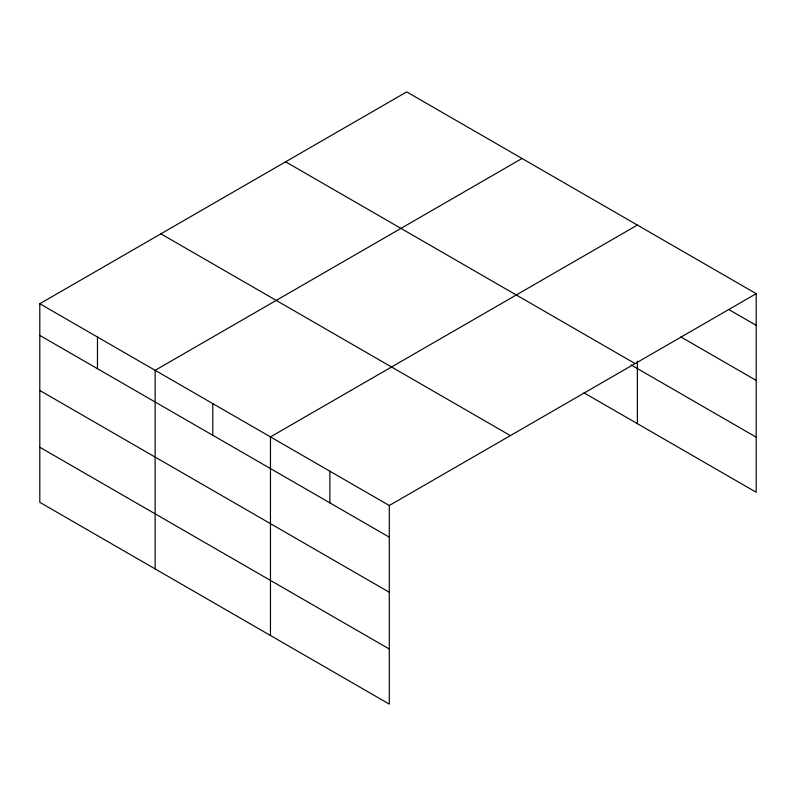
<?xml version="1.0" encoding="UTF-8"?>
<svg xmlns="http://www.w3.org/2000/svg" width="796" height="796" viewBox="0 0 796 796"><rect width="100%" height="100%" fill="white"/><g stroke="black" fill="none" stroke-linecap="round" stroke-linejoin="round"><path stroke-width="1.19" d="M583.975 392.836L756.2 492.266L756.2 293.674L406.706 91.898L39.8 303.734L39.8 502.326L389.294 704.102L389.294 505.51L39.8 303.734M522.037 158.484L155.13 370.319L155.13 568.911M637.377 225.069L270.461 436.905L270.461 635.497M389.294 505.51L756.2 293.674M728.619 309.425L756.2 325.345M680.869 336.947L756.2 380.428M285.625 161.807L635.118 363.583M630.969 364.876L756.2 437.183M160.882 233.825L510.375 435.601M39.8 335.405L389.294 537.181M39.8 390.488L389.294 592.264M39.8 447.243L389.294 649.019M637.377 361.175L637.377 423.661M329.882 471.212L329.882 502.883M212.801 403.612L212.801 435.283M97.47 337.026L97.47 368.697"/></g></svg>
